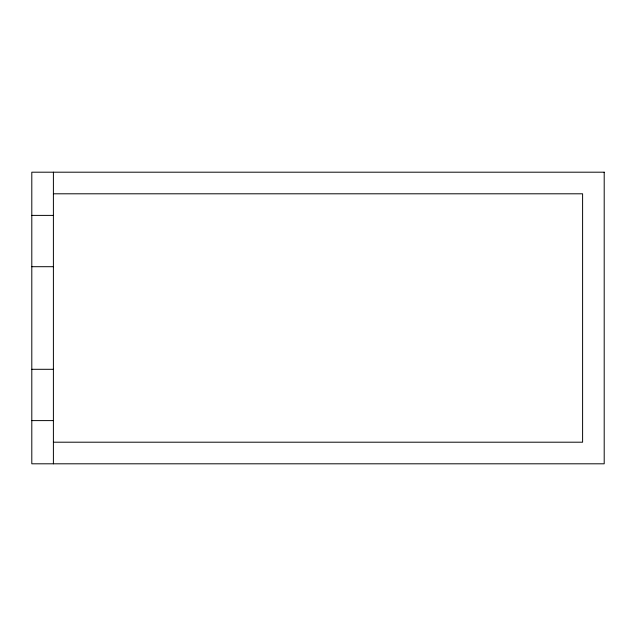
<?xml version="1.0" encoding="UTF-8"?>
<svg xmlns="http://www.w3.org/2000/svg" width="636" height="636" viewBox="0 0 636 636"><rect width="100%" height="100%" fill="white"/><g stroke="black" fill="none" stroke-linecap="round" stroke-linejoin="round"><path stroke-width="0.95" d="M53.4 193.797L582.6 193.797L582.6 442.203L53.4 442.203M31.8 215.397L53.4 215.397M31.8 266.699L53.4 266.699M31.8 369.301L53.4 369.301M31.8 420.603L53.4 420.603M53.4 172.197L53.4 463.803M604.2 172.197L31.8 172.197L31.8 463.803L604.2 463.803L604.2 172.197"/></g></svg>
